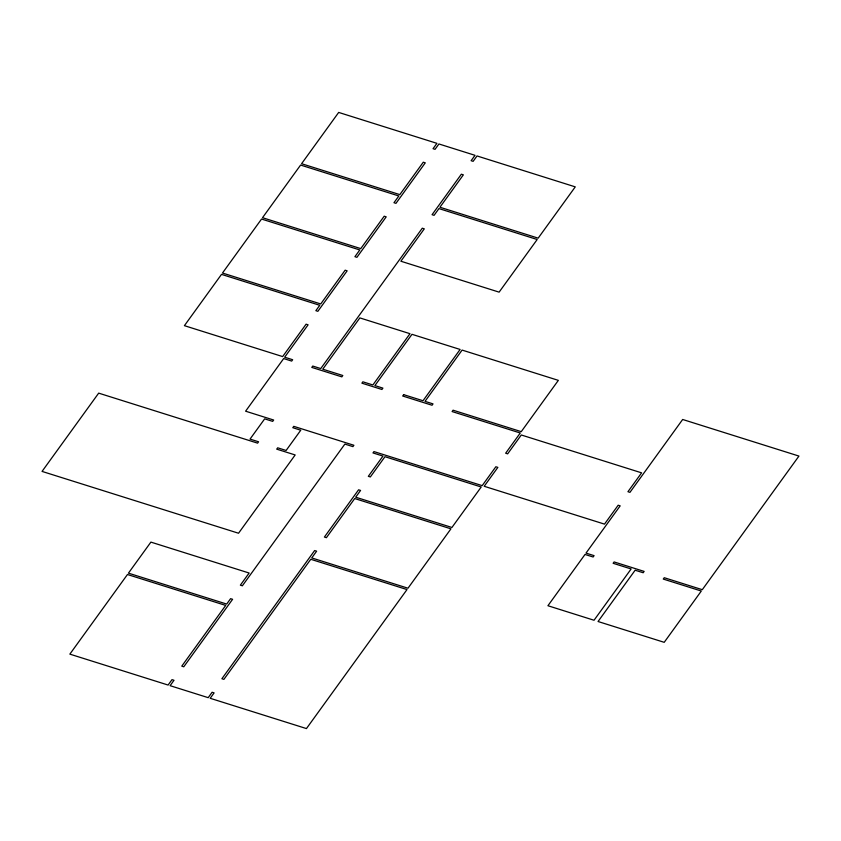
<?xml version="1.0" encoding="UTF-8"?>
<svg xmlns="http://www.w3.org/2000/svg" width="841" height="841" viewBox="0 0 841 841"><rect width="100%" height="100%" fill="white"/><g stroke="black" fill="none" stroke-linecap="round" stroke-linejoin="round"><path stroke-width="1.26" d="M403.659 394.65L402.681 396.006L432.043 405.246L433.02 403.89L425.01 401.367L462.108 350.087L558.35 380.363L521.252 431.654L453.068 410.198L452.101 411.554L520.274 432.999L505.651 453.215L507.659 453.846L521.304 434.986L641.599 472.842L627.943 491.712L629.951 492.353L682.661 419.48L798.95 456.074L702.288 589.688L664.243 577.714L663.265 579.071L701.31 591.034L664.211 642.324L598.046 621.51L635.144 570.219L643.165 572.742L644.143 571.396L614.109 561.946L613.131 563.291L631.139 568.958L594.03 620.248L547.922 605.73L585.021 554.45L593.115 556.994L594.093 555.649L585.998 553.094L620.185 505.851L618.177 505.22L604.5 524.122L484.195 486.277L497.861 467.386L495.854 466.755L482.187 485.635L373.951 451.585L372.973 452.931L382.97 456.074L368.326 476.321L370.334 476.952L384.978 456.705L481.22 486.992L451.922 527.475L355.68 497.199L360.579 490.44L358.571 489.809L324.395 537.052L326.403 537.683L354.713 498.545L450.944 528.831L407.99 588.216L311.748 557.93L316.637 551.181L314.629 550.55L221.887 678.74L223.895 679.37L310.771 559.286L407.012 589.562L306.439 728.579L210.197 698.293L214.108 692.889L212.111 692.259L208.2 697.662L170.103 685.678L174.013 680.274L172.006 679.644L168.095 685.047L69.856 654.13L127.464 574.508L225.703 605.415L181.772 666.156L183.769 666.787L232.6 599.297L230.592 598.666L226.681 604.069L128.431 573.152L150.896 542.109L249.136 573.026L240.358 585.168L242.366 585.799L344.873 444.09L352.926 446.624L353.893 445.267L293.761 426.345L292.784 427.701L300.763 430.214L286.119 450.461L277.698 447.811L276.7 449.147L295.17 454.96L238.539 533.236L42.05 471.412L98.681 393.136L257.598 443.144L258.576 441.788L250.029 439.097L264.673 418.86L272.684 421.373L273.661 420.027L245.604 411.196L283.68 358.56L291.69 361.083L292.668 359.727L284.657 357.215L308.1 324.815L306.092 324.184L282.65 356.584L184.41 325.667L221.509 274.376L319.759 305.294L315.859 310.686L317.866 311.317L347.154 270.823L345.157 270.192L320.736 303.948L222.487 273.031L261.551 219.049L359.79 249.956L354.913 256.694L356.92 257.325L386.208 216.841L384.2 216.211L360.768 248.61L262.518 217.693L300.605 165.057L398.844 195.974L393.966 202.723L395.964 203.354L425.283 162.839L423.275 162.208L399.822 194.618L301.583 163.711L338.681 112.421L436.921 143.338L433.041 148.699L435.049 149.33L438.928 143.969L475.018 155.322L471.128 160.705L473.126 161.335L477.026 155.953L575.265 186.87L538.166 238.15L439.927 207.243L463.359 174.844L461.352 174.213L432.064 214.697L434.072 215.328L438.949 208.589L537.189 239.506L499.112 292.142L400.863 261.225L424.295 228.836L422.287 228.205L320.747 368.568L312.757 366.056L311.78 367.401L341.835 376.863L342.813 375.507L322.755 369.199L359.853 317.909L409.988 333.688L372.878 384.968L362.87 381.814L361.893 383.17L381.93 389.478L382.907 388.121L374.886 385.599L411.985 334.319L460.111 349.457L423.012 400.736L403.659 394.65"/></g></svg>
